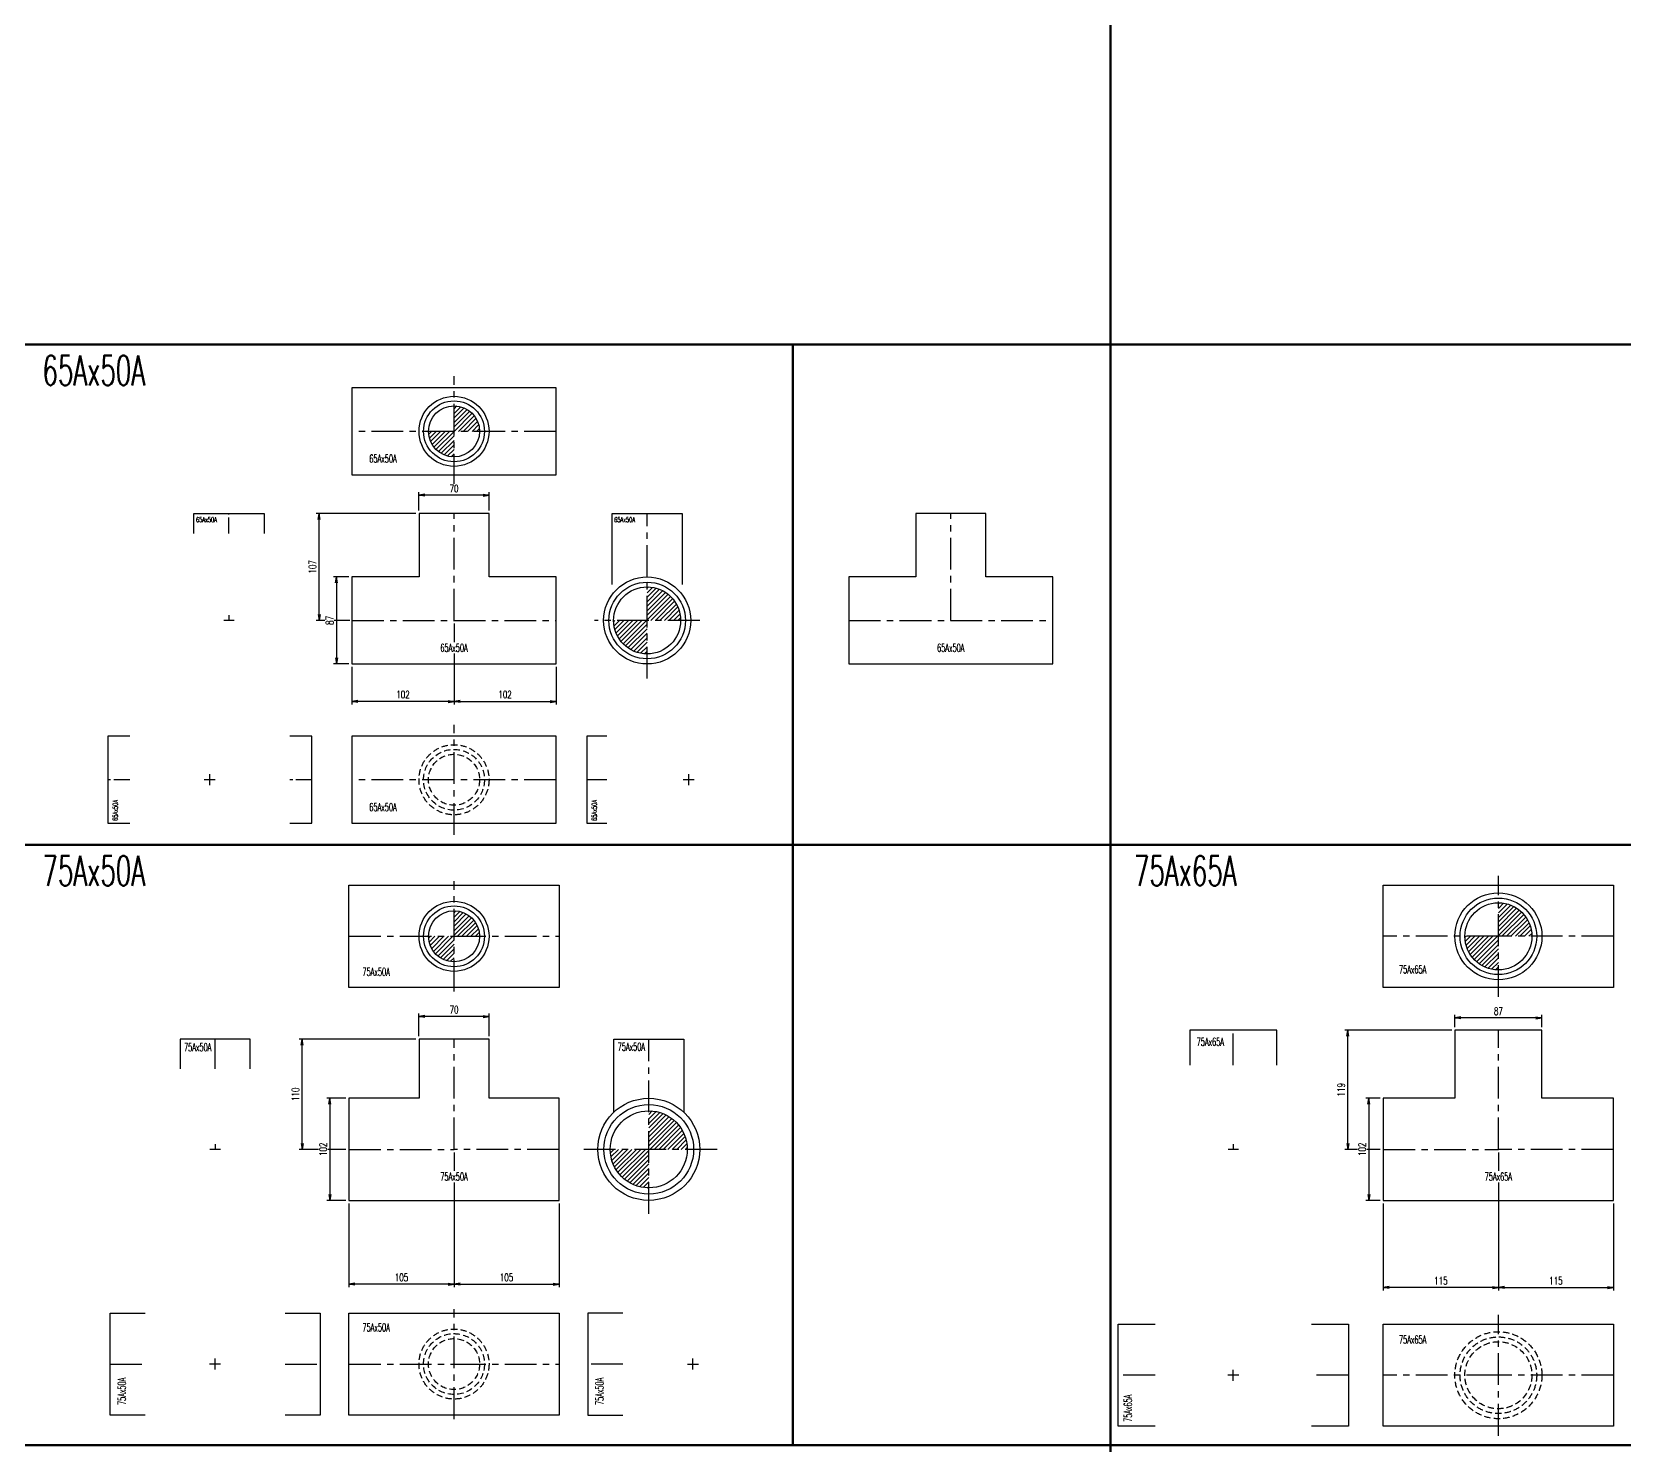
# Model space of a CAD drawing. Header units: millimetres. Extents: x 1711 to 90196, y -23291 to 8516.
# Drawn here: x 29102 to 30693, y -2052 to -640 of the extents above; entities that cross this region are included whole.
import ezdxf

# ---------------------------------------------------------------- set-up
doc = ezdxf.new("R2010")
doc.units = ezdxf.units.MM
doc.header["$PDMODE"] = 35
doc.linetypes.add('CENTER', pattern=[50.8, 31.75, -6.35, 6.35, -6.35])
doc.linetypes.add('HIDDEN', pattern=[9.525, 6.35, -3.175])
doc.layers.add('line', color=153, linetype='Continuous', lineweight=50)
for name, color, linetype in [('寸法', 2, 'Continuous'), ('配管-CVP', 4, 'Continuous'), ('＃配管（PVC)', 21, 'Continuous')]:
    doc.layers.add(name, color=color, linetype=linetype)
doc.styles.add('kpk', font='romans.shx', dxfattribs={"width": 0.7, "bigfont": 'extfont2.shx'})
doc.styles.get("Standard").update_dxf_attribs({"font": 'romans.shx', "bigfont": 'extfont.shx'})
doc.dimstyles.new('KPK-3', dxfattribs={"dimscale": 3, "dimtxt": 2.5, "dimasz": 2, "dimexe": 1, "dimexo": 1, "dimgap": 1, "dimtad": 3, "dimdec": 1, "dimdsep": 46, "dimtxsty": 'kpk', "dimblk": 'OPEN', "dimcen": 2.5, "dimclrd": 2, "dimclre": 2, "dimclrt": 4, "dimadec": 1, "dimazin": 2, "dimtfac": 1, "dimtdec": 1, "dimtmove": 0, "dimatfit": 2, "dimldrblk": 'OPEN', "dimfxl": 0, "dimlwd": -1, "dimlwe": -1, "dimarcsym": 0})
pattern_1 = [(45, (-29523.8064, 1543.9158), (-2.24506403, 2.24506403), [])]
pattern_2 = [(45, (-29718.4666, 1756.7962), (-2.24506403, 2.24506403), [])]

# ---------------------------------------------------------------- blocks, each defined once
blk = doc.blocks.new('_Open')
at = {"color": 0, "linetype": 'ByBlock', "lineweight": -2}
for p, q in [((-1, 0.17), (0, 0)), ((-1, -0.17), (0, 0)), ((0, 0), (-1, 0))]:
    blk.add_line(p, q, dxfattribs=at)
blk = doc.blocks.new('*D2842')
at = {"layer": 'Defpoints', "color": 0, "transparency": 16777216}
for p in [(29523.8, -1228.2), (29421.8, -1271.7), (29421.8, -1309.1)]:
    blk.add_point(p, dxfattribs=at)
at = {"layer": '寸法', "color": 2, "transparency": 16777216}
for p, q in [((29523.8, -1231.2), (29523.8, -1312.1)), ((29421.8, -1274.7), (29421.8, -1312.1)), ((29517.8, -1309.1), (29427.8, -1309.1))]:
    blk.add_line(p, q, dxfattribs=at)
at = {"layer": '寸法', "color": 2, "transparency": 16777216, "xscale": 6, "yscale": 6, "zscale": 6, "rotation": 180}
blk.add_blockref('_Open', (29421.8, -1309.1), dxfattribs=at)
at = {"layer": '寸法', "color": 2, "transparency": 16777216, "xscale": 6, "yscale": 6, "zscale": 6}
blk.add_blockref('_Open', (29523.8, -1309.1), dxfattribs=at)
at = {"layer": '寸法', "color": 4, "transparency": 16777216, "insert": (29472.8, -1302.3), "char_height": 7.5, "attachment_point": 5, "style": 'kpk', "bg_fill": 3, "box_fill_scale": 1.1, "bg_fill_color": 256, "bg_fill_true_color": 13158600, "bg_fill_transparency": 0}
blk.add_mtext('102', dxfattribs=at)
blk = doc.blocks.new('*D2843')
at = {"layer": 'Defpoints', "color": 0, "transparency": 16777216}
for p in [(29523.8, -1228.2), (29625.8, -1271.7), (29625.8, -1309.1)]:
    blk.add_point(p, dxfattribs=at)
at = {"layer": '寸法', "color": 2, "transparency": 16777216}
for p, q in [((29523.8, -1231.2), (29523.8, -1312.1)), ((29625.8, -1274.7), (29625.8, -1312.1)), ((29529.8, -1309.1), (29619.8, -1309.1))]:
    blk.add_line(p, q, dxfattribs=at)
at = {"layer": '寸法', "color": 2, "transparency": 16777216, "xscale": 6, "yscale": 6, "zscale": 6, "rotation": 180}
blk.add_blockref('_Open', (29523.8, -1309.1), dxfattribs=at)
at = {"layer": '寸法', "color": 2, "transparency": 16777216, "xscale": 6, "yscale": 6, "zscale": 6}
blk.add_blockref('_Open', (29625.8, -1309.1), dxfattribs=at)
at = {"layer": '寸法', "color": 4, "transparency": 16777216, "insert": (29574.8, -1302.3), "char_height": 7.5, "attachment_point": 5, "style": 'kpk', "bg_fill": 3, "box_fill_scale": 1.1, "bg_fill_color": 256, "bg_fill_true_color": 13158600, "bg_fill_transparency": 0}
blk.add_mtext('102', dxfattribs=at)
blk = doc.blocks.new('*D2844')
at = {"layer": 'Defpoints', "color": 0, "transparency": 16777216}
for p in [(29389.1, -1121.2), (29488.8, -1121.2), (29422.8, -1228.2)]:
    blk.add_point(p, dxfattribs=at)
at = {"layer": '寸法', "color": 2, "transparency": 16777216}
for p, q in [((29485.8, -1121.2), (29386.1, -1121.2)), ((29389.1, -1222.2), (29389.1, -1127.2)), ((29419.8, -1228.2), (29386.1, -1228.2))]:
    blk.add_line(p, q, dxfattribs=at)
at = {"layer": '寸法', "color": 2, "transparency": 16777216, "xscale": 6, "yscale": 6, "zscale": 6}
for p, rotation in [((29389.1, -1121.2), 90), ((29389.1, -1228.2), 270)]:
    blk.add_blockref('_Open', p, dxfattribs=dict(at, rotation=rotation))
at = {"layer": '寸法', "color": 4, "transparency": 16777216, "insert": (29382.4, -1174.7), "char_height": 7.5, "attachment_point": 5, "rotation": 90, "style": 'kpk', "bg_fill": 3, "box_fill_scale": 1.1, "bg_fill_color": 256, "bg_fill_true_color": 13158600, "bg_fill_transparency": 0}
blk.add_mtext('107', dxfattribs=at)
blk = doc.blocks.new('*D2845')
at = {"layer": 'Defpoints', "color": 0, "transparency": 16777216}
for p in [(29523.8, -1756.8), (29418.8, -1807.8), (29418.8, -1891.5)]:
    blk.add_point(p, dxfattribs=at)
at = {"layer": '寸法', "color": 2, "transparency": 16777216}
for p, q in [((29523.8, -1759.8), (29523.8, -1894.5)), ((29418.8, -1810.8), (29418.8, -1894.5)), ((29517.8, -1891.5), (29424.8, -1891.5))]:
    blk.add_line(p, q, dxfattribs=at)
at = {"layer": '寸法', "color": 2, "transparency": 16777216, "xscale": 6, "yscale": 6, "zscale": 6, "rotation": 180}
blk.add_blockref('_Open', (29418.8, -1891.5), dxfattribs=at)
at = {"layer": '寸法', "color": 2, "transparency": 16777216, "xscale": 6, "yscale": 6, "zscale": 6}
blk.add_blockref('_Open', (29523.8, -1891.5), dxfattribs=at)
at = {"layer": '寸法', "color": 4, "transparency": 16777216, "insert": (29471.3, -1884.8), "char_height": 7.5, "attachment_point": 5, "style": 'kpk', "bg_fill": 3, "box_fill_scale": 1.1, "bg_fill_color": 256, "bg_fill_true_color": 13158600, "bg_fill_transparency": 0}
blk.add_mtext('105', dxfattribs=at)
blk = doc.blocks.new('*D2846')
at = {"layer": 'Defpoints', "color": 0, "transparency": 16777216}
for p in [(29523.8, -1756.8), (29628.8, -1807.8), (29628.8, -1891.5)]:
    blk.add_point(p, dxfattribs=at)
at = {"layer": '寸法', "color": 2, "transparency": 16777216}
for p, q in [((29523.8, -1759.8), (29523.8, -1894.5)), ((29628.8, -1810.8), (29628.8, -1894.5)), ((29529.8, -1891.5), (29622.8, -1891.5))]:
    blk.add_line(p, q, dxfattribs=at)
at = {"layer": '寸法', "color": 2, "transparency": 16777216, "xscale": 6, "yscale": 6, "zscale": 6, "rotation": 180}
blk.add_blockref('_Open', (29523.8, -1891.5), dxfattribs=at)
at = {"layer": '寸法', "color": 2, "transparency": 16777216, "xscale": 6, "yscale": 6, "zscale": 6}
blk.add_blockref('_Open', (29628.8, -1891.5), dxfattribs=at)
at = {"layer": '寸法', "color": 4, "transparency": 16777216, "insert": (29576.3, -1884.8), "char_height": 7.5, "attachment_point": 5, "style": 'kpk', "bg_fill": 3, "box_fill_scale": 1.1, "bg_fill_color": 256, "bg_fill_true_color": 13158600, "bg_fill_transparency": 0}
blk.add_mtext('105', dxfattribs=at)
blk = doc.blocks.new('*D2847')
at = {"layer": 'Defpoints', "color": 0, "transparency": 16777216}
for p in [(29372.1, -1646.8), (29488.8, -1646.8), (29418.8, -1756.8)]:
    blk.add_point(p, dxfattribs=at)
at = {"layer": '寸法', "color": 2, "transparency": 16777216}
for p, q in [((29485.8, -1646.8), (29369.1, -1646.8)), ((29372.1, -1750.8), (29372.1, -1652.8)), ((29415.8, -1756.8), (29369.1, -1756.8))]:
    blk.add_line(p, q, dxfattribs=at)
at = {"layer": '寸法', "color": 2, "transparency": 16777216, "xscale": 6, "yscale": 6, "zscale": 6}
for p, rotation in [((29372.1, -1646.8), 90), ((29372.1, -1756.8), 270)]:
    blk.add_blockref('_Open', p, dxfattribs=dict(at, rotation=rotation))
at = {"layer": '寸法', "color": 4, "transparency": 16777216, "insert": (29365.3, -1701.8), "char_height": 7.5, "attachment_point": 5, "rotation": 90, "style": 'kpk', "bg_fill": 3, "box_fill_scale": 1.1, "bg_fill_color": 256, "bg_fill_true_color": 13158600, "bg_fill_transparency": 0}
blk.add_mtext('110', dxfattribs=at)
blk = doc.blocks.new('*D2851')
at = {"layer": 'Defpoints', "color": 0, "transparency": 16777216}
for p in [(30567.7, -1756.8), (30452.7, -1807.8), (30452.7, -1894.8)]:
    blk.add_point(p, dxfattribs=at)
at = {"layer": '寸法', "color": 2, "transparency": 16777216}
for p, q in [((30567.7, -1759.8), (30567.7, -1897.8)), ((30452.7, -1810.8), (30452.7, -1897.8)), ((30561.7, -1894.8), (30458.7, -1894.8))]:
    blk.add_line(p, q, dxfattribs=at)
at = {"layer": '寸法', "color": 2, "transparency": 16777216, "xscale": 6, "yscale": 6, "zscale": 6, "rotation": 180}
blk.add_blockref('_Open', (30452.7, -1894.8), dxfattribs=at)
at = {"layer": '寸法', "color": 2, "transparency": 16777216, "xscale": 6, "yscale": 6, "zscale": 6}
blk.add_blockref('_Open', (30567.7, -1894.8), dxfattribs=at)
at = {"layer": '寸法', "color": 4, "transparency": 16777216, "insert": (30510.2, -1888.1), "char_height": 7.5, "attachment_point": 5, "style": 'kpk', "bg_fill": 3, "box_fill_scale": 1.1, "bg_fill_color": 256, "bg_fill_true_color": 13158600, "bg_fill_transparency": 0}
blk.add_mtext('115', dxfattribs=at)
blk = doc.blocks.new('*D2852')
at = {"layer": 'Defpoints', "color": 0, "transparency": 16777216}
for p in [(30567.7, -1756.8), (30682.7, -1807.8), (30682.7, -1894.8)]:
    blk.add_point(p, dxfattribs=at)
at = {"layer": '寸法', "color": 2, "transparency": 16777216}
for p, q in [((30567.7, -1759.8), (30567.7, -1897.8)), ((30682.7, -1810.8), (30682.7, -1897.8)), ((30573.7, -1894.8), (30676.7, -1894.8))]:
    blk.add_line(p, q, dxfattribs=at)
at = {"layer": '寸法', "color": 2, "transparency": 16777216, "xscale": 6, "yscale": 6, "zscale": 6, "rotation": 180}
blk.add_blockref('_Open', (30567.7, -1894.8), dxfattribs=at)
at = {"layer": '寸法', "color": 2, "transparency": 16777216, "xscale": 6, "yscale": 6, "zscale": 6}
blk.add_blockref('_Open', (30682.7, -1894.8), dxfattribs=at)
at = {"layer": '寸法', "color": 4, "transparency": 16777216, "insert": (30625.2, -1888.1), "char_height": 7.5, "attachment_point": 5, "style": 'kpk', "bg_fill": 3, "box_fill_scale": 1.1, "bg_fill_color": 256, "bg_fill_true_color": 13158600, "bg_fill_transparency": 0}
blk.add_mtext('115', dxfattribs=at)
blk = doc.blocks.new('*D2853')
at = {"layer": 'Defpoints', "color": 0, "transparency": 16777216}
for p in [(30417.2, -1637.8), (30524.2, -1637.8), (30452.7, -1756.8)]:
    blk.add_point(p, dxfattribs=at)
at = {"layer": '寸法', "color": 2, "transparency": 16777216}
for p, q in [((30521.2, -1637.8), (30414.2, -1637.8)), ((30417.2, -1750.8), (30417.2, -1643.8)), ((30449.7, -1756.8), (30414.2, -1756.8))]:
    blk.add_line(p, q, dxfattribs=at)
at = {"layer": '寸法', "color": 2, "transparency": 16777216, "xscale": 6, "yscale": 6, "zscale": 6}
for p, rotation in [((30417.2, -1637.8), 90), ((30417.2, -1756.8), 270)]:
    blk.add_blockref('_Open', p, dxfattribs=dict(at, rotation=rotation))
at = {"layer": '寸法', "color": 4, "transparency": 16777216, "insert": (30410.5, -1697.3), "char_height": 7.5, "attachment_point": 5, "rotation": 90, "style": 'kpk', "bg_fill": 3, "box_fill_scale": 1.1, "bg_fill_color": 256, "bg_fill_true_color": 13158600, "bg_fill_transparency": 0}
blk.add_mtext('119', dxfattribs=at)
blk = doc.blocks.new('65Ax50A-RT-正面')
at = {"layer": '＃配管（PVC)', "color": 2, "linetype": 'CENTER'}
for p, q in [((0, 0), (0, 107)), ((-102, 0), (102, 0))]:
    blk.add_line(p, q, dxfattribs=at)
at = {"layer": '＃配管（PVC)', "color": 0, "linetype": 'ByBlock'}
blk.add_lwpolyline([(102, -43.5), (102, 43.5), (35, 43.5), (35, 107), (-35, 107), (-35, 43.5), (-102, 43.5), (-102, -43.5)], close=True, dxfattribs=at)
at = {"layer": 'Defpoints', "color": 6, "linetype": 'ByBlock', "insert": (0, -27.3), "char_height": 8, "attachment_point": 5, "style": 'kpk', "bg_fill": 3, "box_fill_scale": 1.2, "bg_fill_color": 256, "bg_fill_transparency": 0}
blk.add_mtext('{\\W0.6;65Ax50A}', dxfattribs=at)
blk = doc.blocks.new('65Ax50A-RT-上面')
at = {"layer": '＃配管（PVC)'}
h = blk.add_hatch(dxfattribs=at)
h.set_pattern_fill('ANSI31', color=252)
h.set_pattern_definition([(45, (-28776.4428, 1039.2357), (-2.24506403, 2.24506403), [])])
h.paths.add_polyline_path([(0, 25.5), (0, 0), (25.5, 0, 0.414214)])
h.paths.add_polyline_path([(0, 0), (-25.5, 0, 0.414214), (0, -25.5)])
at = {"layer": '＃配管（PVC)', "color": 2, "linetype": 'CENTER'}
blk.add_line((0, -55), (0, 55), dxfattribs=at)
at = {"layer": '＃配管（PVC)', "color": 0, "linetype": 'ByBlock'}
blk.add_lwpolyline([(102, 43.5), (-102, 43.5), (-102, -43.5), (102, -43.5)], close=True, dxfattribs=at)
at = {"layer": '＃配管（PVC)', "color": 2, "linetype": 'CENTER'}
blk.add_lwpolyline([(102, 0), (0, 0), (-102, 0)], dxfattribs=at)
at = {"layer": '＃配管（PVC)', "color": 0, "linetype": 'ByBlock'}
for radius in [35, 30.4, 25.5]:
    blk.add_circle((0, 0), radius, dxfattribs=at)
at = {"layer": 'Defpoints', "color": 6, "linetype": 'ByBlock', "insert": (-71, -27.3), "char_height": 8, "attachment_point": 5, "style": 'kpk', "bg_fill": 3, "box_fill_scale": 1.2, "bg_fill_color": 256, "bg_fill_transparency": 0}
blk.add_mtext('{\\W0.6;65Ax50A}', dxfattribs=at)
blk = doc.blocks.new('65Ax50A-RT-下面')
at = {"layer": '＃配管（PVC)', "color": 2, "linetype": 'CENTER'}
blk.add_line((0, -55), (0, 55), dxfattribs=at)
at = {"layer": '＃配管（PVC)', "color": 0, "linetype": 'ByBlock'}
blk.add_lwpolyline([(102, 43.5), (-102, 43.5), (-102, -43.5), (102, -43.5)], close=True, dxfattribs=at)
at = {"layer": '＃配管（PVC)', "color": 2, "linetype": 'CENTER'}
blk.add_lwpolyline([(102, 0), (0, 0), (-102, 0)], dxfattribs=at)
at = {"layer": '＃配管（PVC)', "color": 252, "linetype": 'HIDDEN'}
for radius in [35, 30.4, 25.5]:
    blk.add_circle((0, 0), radius, dxfattribs=at)
at = {"layer": 'Defpoints', "color": 6, "linetype": 'ByBlock', "insert": (-71, -27.3), "char_height": 8, "attachment_point": 5, "style": 'kpk', "bg_fill": 3, "box_fill_scale": 1.2, "bg_fill_color": 256, "bg_fill_transparency": 0}
blk.add_mtext('{\\W0.6;65Ax50A}', dxfattribs=at)
blk = doc.blocks.new('65Ax50A-RT-側面')
at = {"layer": '＃配管（PVC)'}
h = blk.add_hatch(dxfattribs=at)
h.set_pattern_fill('ANSI31', color=252)
h.set_pattern_definition([(45, (-28969.4863, 1228.2357), (-2.24506403, 2.24506403), [])])
h.paths.add_polyline_path([(33.5, 0, 0.414214), (0, 33.5), (0, 0)])
h.paths.add_polyline_path([(0, 0), (-33.5, 0, 0.414214), (0, -33.5)])
at = {"layer": '＃配管（PVC)', "color": 2, "linetype": 'CENTER'}
for p, q in [((0, -58), (0, 107)), ((52.5, 0), (-52.5, 0))]:
    blk.add_line(p, q, dxfattribs=at)
at = {"layer": '＃配管（PVC)', "color": 0, "linetype": 'ByBlock'}
blk.add_lwpolyline([(-35, 35.8), (-35, 107), (35, 107), (35, 35.8)], dxfattribs=at)
for radius in [43.5, 38.3, 33.5]:
    blk.add_circle((0, 0), radius, dxfattribs=at)
at = {"layer": 'Defpoints', "color": 6, "linetype": 'ByBlock', "insert": (-22.5, 100.8), "char_height": 5, "attachment_point": 5, "style": 'kpk', "bg_fill": 3, "box_fill_scale": 1.2, "bg_fill_color": 256, "bg_fill_transparency": 0}
blk.add_mtext('{\\W0.6;65Ax50A}', dxfattribs=at)
blk = doc.blocks.new('*U1321')
at = {"color": 2, "linetype": 'CENTER', "ltscale": 0.5}
for p, q in [((5.5, 0), (-5.5, 0)), ((0, -5.5), (0, 5.5))]:
    blk.add_line(p, q, dxfattribs=at)
at = {"color": 0, "linetype": 'ByBlock'}
for points in [[(-80, 43.5), (-102, 43.5), (-102, -43.5), (-80, -43.5)], [(80, -43.5), (102, -43.5), (102, 43.5), (80, 43.5)]]:
    blk.add_lwpolyline(points, dxfattribs=at)
at = {"color": 2, "linetype": 'CENTER', "ltscale": 0.5}
for points in [[(-80, 0), (-102, 0)], [(102, 0), (80, 0)]]:
    blk.add_lwpolyline(points, dxfattribs=at)
at = {"layer": 'Defpoints', "color": 6, "linetype": 'ByBlock', "insert": (-94.5, -30.6), "char_height": 5, "attachment_point": 5, "rotation": 90, "style": 'kpk', "bg_fill": 3, "box_fill_scale": 1.2, "bg_fill_color": 256, "bg_fill_transparency": 0}
blk.add_mtext('{\\W0.6;65Ax50A}', dxfattribs=at)
blk = doc.blocks.new('*U1320')
at = {"color": 2, "linetype": 'CENTER', "ltscale": 0.5}
for p, q in [((0, 87), (0, 107)), ((5.3, 0), (-5.2, 0)), ((0, 5.3), (0, 0))]:
    blk.add_line(p, q, dxfattribs=at)
at = {"color": 0, "linetype": 'ByBlock'}
blk.add_lwpolyline([(-35, 87), (-35, 107), (35, 107), (35, 87)], dxfattribs=at)
at = {"layer": 'Defpoints', "color": 6, "linetype": 'ByBlock', "insert": (-22.5, 100.8), "char_height": 5, "attachment_point": 5, "style": 'kpk', "bg_fill": 3, "box_fill_scale": 1.2, "bg_fill_color": 256, "bg_fill_transparency": 0}
blk.add_mtext('{\\W0.6;65Ax50A}', dxfattribs=at)
blk = doc.blocks.new('*U1319')
at = {"color": 2, "linetype": 'CENTER', "ltscale": 0.5}
blk.add_line((5.5, 0), (-5.5, 0), dxfattribs=at)
at = {"layer": '＃配管（PVC)', "color": 2, "linetype": 'CENTER'}
blk.add_line((0, -5.5), (0, 5.5), dxfattribs=at)
at = {"layer": '＃配管（PVC)', "color": 0, "linetype": 'ByBlock'}
blk.add_lwpolyline([(-82, 43.5), (-102, 43.5), (-102, -43.5), (-82, -43.5)], dxfattribs=at)
at = {"layer": '＃配管（PVC)', "color": 2, "linetype": 'CENTER'}
blk.add_lwpolyline([(-82, 0), (-102, 0)], dxfattribs=at)
at = {"layer": 'Defpoints', "color": 6, "linetype": 'ByBlock', "insert": (-94.5, -30.6), "char_height": 5, "attachment_point": 5, "rotation": 90, "style": 'kpk', "bg_fill": 3, "box_fill_scale": 1.2, "bg_fill_color": 256, "bg_fill_transparency": 0}
blk.add_mtext('{\\W0.6;65Ax50A}', dxfattribs=at)
blk = doc.blocks.new('65Ax50A-RT')
at = {"color": 0}
blk.add_blockref('65Ax50A-RT-正面', (0, 0), dxfattribs=at)
blk = doc.blocks.new('75A×50A-RT-上面')
at = {"layer": '＃配管（PVC)'}
h = blk.add_hatch(dxfattribs=at)
h.set_pattern_fill('ANSI31', color=252)
h.set_pattern_definition(pattern_1)
h.paths.add_polyline_path([(0, 25.5), (0, 0), (25.5, 0, 0.414214)])
h = blk.add_hatch(dxfattribs=at)
h.set_pattern_fill('ANSI31', color=252)
h.set_pattern_definition(pattern_1)
h.paths.add_polyline_path([(0, 0), (-25.5, 0, 0.414214), (0, -25.5)])
at = {"layer": '＃配管（PVC)', "color": 2, "linetype": 'CENTER'}
blk.add_line((0, -55), (0, 55), dxfattribs=at)
at = {"layer": '＃配管（PVC)', "color": 0, "linetype": 'ByBlock'}
blk.add_lwpolyline([(-105, -51), (-105, 51), (105, 51), (105, -51)], close=True, dxfattribs=at)
at = {"layer": '＃配管（PVC)', "color": 2, "linetype": 'CENTER'}
blk.add_lwpolyline([(-105, 0), (0, 0), (105, 0)], dxfattribs=at)
at = {"layer": '＃配管（PVC)', "color": 0, "linetype": 'ByBlock'}
for radius in [35, 30.4, 25.5]:
    blk.add_circle((0, 0), radius, dxfattribs=at)
at = {"layer": 'Defpoints', "color": 6, "linetype": 'ByBlock', "insert": (-77.8, -35.5), "char_height": 8, "attachment_point": 5, "style": 'kpk', "bg_fill": 3, "box_fill_scale": 1.2, "bg_fill_color": 256, "bg_fill_transparency": 0}
blk.add_mtext('{\\W0.6;75Ax50A}', dxfattribs=at)
blk = doc.blocks.new('75A×50A-RT-半(50A）')
at = {"layer": '＃配管（PVC)', "color": 2, "linetype": 'CENTER'}
for p, q in [((5.3, 0), (-5.2, 0)), ((0, 5.3), (0, 0))]:
    blk.add_line(p, q, dxfattribs=at)
at = {"layer": '＃配管（PVC)', "color": 0, "linetype": 'ByBlock'}
blk.add_lwpolyline([(35, 80.5), (35, 110), (-35, 110), (-35, 80.5)], dxfattribs=at)
at = {"layer": 'Defpoints', "color": 6, "linetype": 'ByBlock', "insert": (-17.4, 102), "char_height": 8, "attachment_point": 5, "style": 'kpk', "bg_fill": 3, "box_fill_scale": 1.2, "bg_fill_color": 256, "bg_fill_transparency": 0}
blk.add_mtext('{\\W0.6;75Ax50A}', dxfattribs=at)
at = {"layer": '＃配管（PVC)', "color": 2, "linetype": 'CENTER'}
blk.add_lwpolyline([(0, 80.5), (0, 110)], dxfattribs=at)
blk = doc.blocks.new('75A×50A-RT-正面')
at = {"layer": '＃配管（PVC)', "color": 2, "linetype": 'CENTER'}
blk.add_line((-105, 0), (0, 0), dxfattribs=at)
at = {"layer": '＃配管（PVC)', "color": 0, "linetype": 'ByBlock'}
blk.add_lwpolyline([(105, -51), (105, 51), (35, 51), (35, 110), (-35, 110), (-35, 51), (-105, 51), (-105, -51)], close=True, dxfattribs=at)
at = {"layer": '＃配管（PVC)', "color": 2, "linetype": 'CENTER'}
blk.add_lwpolyline([(105, 0), (0, 0), (0, 110)], dxfattribs=at)
at = {"layer": 'Defpoints', "color": 6, "linetype": 'ByBlock', "insert": (0, -27.3), "char_height": 8, "attachment_point": 5, "style": 'kpk', "bg_fill": 3, "box_fill_scale": 1.2, "bg_fill_color": 256, "bg_fill_transparency": 0}
blk.add_mtext('{\\W0.6;75Ax50A}', dxfattribs=at)
blk = doc.blocks.new('75A×50A-RT-側面')
at = {"layer": '＃配管（PVC)'}
h = blk.add_hatch(dxfattribs=at)
h.set_pattern_fill('ANSI31', color=252)
h.set_pattern_definition(pattern_2)
h.paths.add_polyline_path([(0, 38.5), (0, 0), (38.5, 0, 0.414214)])
h = blk.add_hatch(dxfattribs=at)
h.set_pattern_fill('ANSI31', color=252)
h.set_pattern_definition(pattern_2)
h.paths.add_polyline_path([(0, 0), (-38.5, 0, 0.414214), (0, -38.5)])
at = {"layer": '＃配管（PVC)', "color": 2, "linetype": 'CENTER'}
for p, q in [((0, -64.4), (0, 110)), ((68.3, 0), (-68.2, 0))]:
    blk.add_line(p, q, dxfattribs=at)
at = {"layer": '＃配管（PVC)', "color": 0, "linetype": 'ByBlock'}
blk.add_lwpolyline([(-35, 37.1), (-35, 110), (35, 110), (35, 37.1)], dxfattribs=at)
for radius in [51, 44.8, 38.5]:
    blk.add_circle((0, 0), radius, dxfattribs=at)
at = {"layer": 'Defpoints', "color": 6, "linetype": 'ByBlock', "insert": (-17.4, 102.6), "char_height": 8, "attachment_point": 5, "style": 'kpk', "bg_fill": 3, "box_fill_scale": 1.2, "bg_fill_color": 256, "bg_fill_transparency": 0}
blk.add_mtext('{\\W0.6;75Ax50A}', dxfattribs=at)
blk = doc.blocks.new('75A×50A-RT-半（正面）')
at = {"layer": '＃配管（PVC)', "color": 2, "linetype": 'CENTER'}
for p, q in [((5.5, 0), (-5.5, 0)), ((0, -5.5), (0, 5.5))]:
    blk.add_line(p, q, dxfattribs=at)
at = {"layer": '＃配管（PVC)', "color": 0, "linetype": 'ByBlock'}
for points in [[(-70, -51), (-105, -51), (-105, 51), (-70, 51)], [(70, 51), (105, 51), (105, -51), (70, -51)]]:
    blk.add_lwpolyline(points, dxfattribs=at)
at = {"layer": '＃配管（PVC)', "color": 2, "linetype": 'CENTER'}
for points in [[(-105, 0), (-70, 0)], [(70, 0), (105, 0)]]:
    blk.add_lwpolyline(points, dxfattribs=at)
at = {"layer": 'Defpoints', "color": 6, "linetype": 'ByBlock', "insert": (-93.3, -27.3), "char_height": 8, "attachment_point": 5, "rotation": 90, "style": 'kpk', "bg_fill": 3, "box_fill_scale": 1.2, "bg_fill_color": 256, "bg_fill_transparency": 0}
blk.add_mtext('{\\W0.6;75Ax50A}', dxfattribs=at)
blk = doc.blocks.new('75A×50A-RT-下面')
at = {"layer": '＃配管（PVC)', "color": 2, "linetype": 'CENTER'}
blk.add_line((0, -55), (0, 55), dxfattribs=at)
at = {"layer": '＃配管（PVC)', "color": 0, "linetype": 'ByBlock'}
blk.add_lwpolyline([(-105, -51), (-105, 51), (105, 51), (105, -51)], close=True, dxfattribs=at)
at = {"layer": '＃配管（PVC)', "color": 2, "linetype": 'CENTER'}
blk.add_lwpolyline([(-105, 0), (0, 0), (105, 0)], dxfattribs=at)
at = {"layer": '＃配管（PVC)', "color": 252, "linetype": 'HIDDEN'}
for radius in [35, 30.4, 25.5]:
    blk.add_circle((0, 0), radius, dxfattribs=at)
at = {"layer": 'Defpoints', "color": 6, "linetype": 'ByBlock', "insert": (-77.8, 36.7), "char_height": 8, "attachment_point": 5, "style": 'kpk', "bg_fill": 3, "box_fill_scale": 1.2, "bg_fill_color": 256, "bg_fill_transparency": 0}
blk.add_mtext('{\\W0.6;75Ax50A}', dxfattribs=at)
blk = doc.blocks.new('75A×50A-RT-半(75A)')
at = {"layer": '＃配管（PVC)', "color": 2, "linetype": 'CENTER'}
for p, q in [((-5.5, 0), (5.5, 0)), ((0, -5.5), (0, 5.5))]:
    blk.add_line(p, q, dxfattribs=at)
at = {"layer": '＃配管（PVC)', "color": 0, "linetype": 'ByBlock'}
blk.add_lwpolyline([(-70, 51), (-105, 51), (-105, -51), (-70, -51)], dxfattribs=at)
at = {"layer": '＃配管（PVC)', "color": 2, "linetype": 'CENTER'}
blk.add_lwpolyline([(-70, 0), (-105, 0)], dxfattribs=at)
at = {"layer": 'Defpoints', "color": 6, "linetype": 'ByBlock', "insert": (-93.3, -27.3), "char_height": 8, "attachment_point": 5, "rotation": 90, "style": 'kpk', "bg_fill": 3, "box_fill_scale": 1.2, "bg_fill_color": 256, "bg_fill_transparency": 0}
blk.add_mtext('{\\W0.6;75Ax50A}', dxfattribs=at)
blk = doc.blocks.new('75A×65A-RT-上面')
at = {"layer": '＃配管（PVC)'}
h = blk.add_hatch(dxfattribs=at)
h.set_pattern_fill('ANSI31', color=252)
h.set_pattern_definition([(45, (-30567.6925, 1543.9158), (-2.24506403, 2.24506403), [])])
h.paths.add_polyline_path([(0, 0), (-33.5, 0, 0.414214), (0, -33.5)])
h.paths.add_polyline_path([(0, 33.5), (0, 0), (33.5, 0, 0.414214)])
at = {"layer": '＃配管（PVC)', "color": 2, "linetype": 'CENTER'}
blk.add_line((0, -60.5), (0, 60.5), dxfattribs=at)
at = {"layer": '＃配管（PVC)', "color": 0, "linetype": 'ByBlock'}
blk.add_lwpolyline([(-115, -51), (-115, 51), (115, 51), (115, -51)], close=True, dxfattribs=at)
at = {"layer": '＃配管（PVC)', "color": 2, "linetype": 'CENTER'}
blk.add_lwpolyline([(115, 0), (0, 0), (-115, 0)], dxfattribs=at)
at = {"layer": '＃配管（PVC)', "color": 0, "linetype": 'ByBlock'}
for radius in [43.5, 38.3, 33.5]:
    blk.add_circle((0, 0), radius, dxfattribs=at)
at = {"layer": 'Defpoints', "color": 6, "linetype": 'ByBlock', "insert": (-85.7, -33), "char_height": 8, "attachment_point": 5, "style": 'kpk', "bg_fill": 3, "box_fill_scale": 1.2, "bg_fill_color": 256, "bg_fill_transparency": 0}
blk.add_mtext('{\\W0.6;75Ax65A}', dxfattribs=at)
blk = doc.blocks.new('75A×65A-RT-正面')
at = {"layer": '＃配管（PVC)', "color": 2, "linetype": 'CENTER'}
blk.add_line((-115, 0), (0, 0), dxfattribs=at)
at = {"layer": '＃配管（PVC)', "color": 0, "linetype": 'ByBlock'}
blk.add_lwpolyline([(115, -51), (115, 51), (43.5, 51), (43.5, 119), (-43.5, 119), (-43.5, 51), (-115, 51), (-115, -51)], close=True, dxfattribs=at)
at = {"layer": '＃配管（PVC)', "color": 2, "linetype": 'CENTER'}
blk.add_lwpolyline([(115, 0), (0, 0), (0, 119)], dxfattribs=at)
at = {"layer": 'Defpoints', "color": 6, "linetype": 'ByBlock', "insert": (0, -27.3), "char_height": 8, "attachment_point": 5, "style": 'kpk', "bg_fill": 3, "box_fill_scale": 1.2, "bg_fill_color": 256, "bg_fill_transparency": 0}
blk.add_mtext('{\\W0.6;75Ax65A}', dxfattribs=at)
blk = doc.blocks.new('75A×65A-RT-下面')
at = {"layer": '＃配管（PVC)', "color": 2, "linetype": 'CENTER'}
blk.add_line((0, -60.5), (0, 60.5), dxfattribs=at)
at = {"layer": '＃配管（PVC)', "color": 0, "linetype": 'ByBlock'}
blk.add_lwpolyline([(-115, -51), (-115, 51), (115, 51), (115, -51)], close=True, dxfattribs=at)
at = {"layer": '＃配管（PVC)', "color": 2, "linetype": 'CENTER'}
blk.add_lwpolyline([(115, 0), (0, 0), (-115, 0)], dxfattribs=at)
at = {"layer": '＃配管（PVC)', "color": 252, "linetype": 'HIDDEN'}
for radius in [43.5, 38.3, 33.5]:
    blk.add_circle((0, 0), radius, dxfattribs=at)
at = {"layer": 'Defpoints', "color": 6, "linetype": 'ByBlock', "insert": (-85.7, 35.6), "char_height": 8, "attachment_point": 5, "style": 'kpk', "bg_fill": 3, "box_fill_scale": 1.2, "bg_fill_color": 256, "bg_fill_transparency": 0}
blk.add_mtext('{\\W0.6;75Ax65A}', dxfattribs=at)
blk = doc.blocks.new('75A×65A-RT-半（65A)')
at = {"color": 2, "linetype": 'CENTER', "ltscale": 0.5}
for p, q in [((5.3, 0), (-5.2, 0)), ((0, 5.3), (0, 0))]:
    blk.add_line(p, q, dxfattribs=at)
at = {"layer": '＃配管（PVC)', "color": 0, "linetype": 'ByBlock'}
blk.add_lwpolyline([(43.5, 84), (43.5, 119), (-43.5, 119), (-43.5, 84)], dxfattribs=at)
at = {"layer": 'Defpoints', "color": 6, "linetype": 'ByBlock', "insert": (-23, 107.5), "char_height": 8, "attachment_point": 5, "style": 'kpk', "bg_fill": 3, "box_fill_scale": 1.2, "bg_fill_color": 256, "bg_fill_transparency": 0}
blk.add_mtext('{\\W0.6;75Ax65A}', dxfattribs=at)
at = {"layer": '＃配管（PVC)', "color": 2, "linetype": 'CENTER'}
blk.add_lwpolyline([(0, 84), (0, 119)], dxfattribs=at)
blk = doc.blocks.new('75A×65A-RT-半（正面)')
at = {"layer": '＃配管（PVC)', "color": 2, "linetype": 'CENTER'}
for p, q in [((5.5, 0), (-5.5, 0)), ((0, -5.5), (0, 5.5))]:
    blk.add_line(p, q, dxfattribs=at)
at = {"layer": '＃配管（PVC)', "color": 0, "linetype": 'ByBlock'}
for points in [[(-78.2, -51), (-115, -51), (-115, 51), (-78.2, 51)], [(78.3, 51), (115, 51), (115, -51), (78.3, -51)]]:
    blk.add_lwpolyline(points, dxfattribs=at)
at = {"layer": '＃配管（PVC)', "color": 2, "linetype": 'CENTER'}
for points in [[(-78.2, 0), (-115, 0)], [(115, 0), (78.3, 0)]]:
    blk.add_lwpolyline(points, dxfattribs=at)
at = {"layer": 'Defpoints', "color": 6, "linetype": 'ByBlock', "insert": (-105.3, -33), "char_height": 8, "attachment_point": 5, "rotation": 90, "style": 'kpk', "bg_fill": 3, "box_fill_scale": 1.2, "bg_fill_color": 256, "bg_fill_transparency": 0}
blk.add_mtext('{\\W0.6;75Ax65A}', dxfattribs=at)
blk = doc.blocks.new('A$C6aa1e4fd')
at = {"layer": 'line'}
for p, q in [((8562.7, -100), (8562.7, -8135.9)), ((60, -2560), (17081.2, -2560)), ((60, -3060), (17081.2, -3060)), ((60, -3660), (17081.2, -3660))]:
    blk.add_line(p, q, dxfattribs=at)
for points in [[(8562.7, -2560), (8245.4, -2560), (8245.4, -3060), (8562.7, -3060)], [(8245.4, -3060), (8562.7, -3060), (8562.7, -3660), (8245.4, -3660)]]:
    blk.add_lwpolyline(points, close=True, dxfattribs=at)
at = {"layer": 'line', "char_height": 30, "attachment_point": 4}
for s, insert in [('{\\W0.6;65Ax50A}', (7495.3, -2585.9)), ('{\\W0.6;75Ax50A}', (7495.3, -3085.9)), ('{\\W0.6;75Ax65A}', (8586.3, -3085.9))]:
    blk.add_mtext(s, dxfattribs=dict(at, insert=insert))
blk = doc.blocks.new('*D3253')
at = {"layer": 'Defpoints', "color": 0, "linetype": 'ByBlock', "transparency": 16777216}
for p in [(29421.8, -1184.7), (29406.2, -1271.7), (29421.8, -1271.7)]:
    blk.add_point(p, dxfattribs=at)
at = {"layer": '寸法', "color": 2, "transparency": 16777216}
for p, q in [((29418.8, -1184.7), (29403.2, -1184.7)), ((29406.2, -1190.7), (29406.2, -1265.7)), ((29418.8, -1271.7), (29403.2, -1271.7))]:
    blk.add_line(p, q, dxfattribs=at)
at = {"layer": '寸法', "color": 2, "linetype": 'ByBlock', "transparency": 16777216, "xscale": 6, "yscale": 6, "zscale": 6}
for p, rotation in [((29406.2, -1184.7), 90), ((29406.2, -1271.7), 270)]:
    blk.add_blockref('_Open', p, dxfattribs=dict(at, rotation=rotation))
at = {"layer": '寸法', "color": 4, "linetype": 'ByBlock', "transparency": 16777216, "insert": (29399.5, -1228.2), "char_height": 7.5, "attachment_point": 5, "rotation": 90, "style": 'kpk', "bg_fill": 3, "box_fill_scale": 1.1, "bg_fill_color": 256, "bg_fill_true_color": 13158600, "bg_fill_transparency": 0}
blk.add_mtext('87', dxfattribs=at)
blk = doc.blocks.new('*D3254')
at = {"layer": 'Defpoints', "color": 0, "linetype": 'ByBlock', "transparency": 16777216}
for p in [(29488.8, -1103.1), (29488.8, -1121.2), (29558.8, -1121.2)]:
    blk.add_point(p, dxfattribs=at)
at = {"layer": '寸法', "color": 2, "transparency": 16777216}
for p, q in [((29488.8, -1118.2), (29488.8, -1100.1)), ((29552.8, -1103.1), (29494.8, -1103.1)), ((29558.8, -1118.2), (29558.8, -1100.1))]:
    blk.add_line(p, q, dxfattribs=at)
at = {"layer": '寸法', "color": 2, "linetype": 'ByBlock', "transparency": 16777216, "xscale": 6, "yscale": 6, "zscale": 6, "rotation": 180}
blk.add_blockref('_Open', (29488.8, -1103.1), dxfattribs=at)
at = {"layer": '寸法', "color": 2, "linetype": 'ByBlock', "transparency": 16777216, "xscale": 6, "yscale": 6, "zscale": 6}
blk.add_blockref('_Open', (29558.8, -1103.1), dxfattribs=at)
at = {"layer": '寸法', "color": 4, "linetype": 'ByBlock', "transparency": 16777216, "insert": (29523.8, -1096.3), "char_height": 7.5, "attachment_point": 5, "style": 'kpk', "bg_fill": 3, "box_fill_scale": 1.1, "bg_fill_color": 256, "bg_fill_true_color": 13158600, "bg_fill_transparency": 0}
blk.add_mtext('70', dxfattribs=at)
blk = doc.blocks.new('*D3259')
at = {"layer": 'Defpoints', "color": 0, "linetype": 'ByBlock', "transparency": 16777216}
for p in [(29418.8, -1705.8), (29399.7, -1807.8), (29418.8, -1807.8)]:
    blk.add_point(p, dxfattribs=at)
at = {"layer": '寸法', "color": 2, "transparency": 16777216}
for p, q in [((29415.8, -1705.8), (29396.7, -1705.8)), ((29399.7, -1711.8), (29399.7, -1801.8)), ((29415.8, -1807.8), (29396.7, -1807.8))]:
    blk.add_line(p, q, dxfattribs=at)
at = {"layer": '寸法', "color": 2, "linetype": 'ByBlock', "transparency": 16777216, "xscale": 6, "yscale": 6, "zscale": 6}
for p, rotation in [((29399.7, -1705.8), 90), ((29399.7, -1807.8), 270)]:
    blk.add_blockref('_Open', p, dxfattribs=dict(at, rotation=rotation))
at = {"layer": '寸法', "color": 4, "linetype": 'ByBlock', "transparency": 16777216, "insert": (29393, -1756.8), "char_height": 7.5, "attachment_point": 5, "rotation": 90, "style": 'kpk', "bg_fill": 3, "box_fill_scale": 1.1, "bg_fill_color": 256, "bg_fill_true_color": 13158600, "bg_fill_transparency": 0}
blk.add_mtext('102', dxfattribs=at)
blk = doc.blocks.new('*D3260')
at = {"layer": 'Defpoints', "color": 0, "linetype": 'ByBlock', "transparency": 16777216}
for p in [(29488.8, -1623.9), (29488.8, -1646.8), (29558.8, -1646.8)]:
    blk.add_point(p, dxfattribs=at)
at = {"layer": '寸法', "color": 2, "transparency": 16777216}
for p, q in [((29488.8, -1643.8), (29488.8, -1620.9)), ((29558.8, -1643.8), (29558.8, -1620.9)), ((29552.8, -1623.9), (29494.8, -1623.9))]:
    blk.add_line(p, q, dxfattribs=at)
at = {"layer": '寸法', "color": 2, "linetype": 'ByBlock', "transparency": 16777216, "xscale": 6, "yscale": 6, "zscale": 6, "rotation": 180}
blk.add_blockref('_Open', (29488.8, -1623.9), dxfattribs=at)
at = {"layer": '寸法', "color": 2, "linetype": 'ByBlock', "transparency": 16777216, "xscale": 6, "yscale": 6, "zscale": 6}
blk.add_blockref('_Open', (29558.8, -1623.9), dxfattribs=at)
at = {"layer": '寸法', "color": 4, "linetype": 'ByBlock', "transparency": 16777216, "insert": (29523.8, -1617.2), "char_height": 7.5, "attachment_point": 5, "style": 'kpk', "bg_fill": 3, "box_fill_scale": 1.1, "bg_fill_color": 256, "bg_fill_true_color": 13158600, "bg_fill_transparency": 0}
blk.add_mtext('70', dxfattribs=at)
blk = doc.blocks.new('*D3261')
at = {"layer": 'Defpoints', "color": 0, "linetype": 'ByBlock', "transparency": 16777216}
for p in [(30452.7, -1705.8), (30438.2, -1807.8), (30452.7, -1807.8)]:
    blk.add_point(p, dxfattribs=at)
at = {"layer": '寸法', "color": 2, "transparency": 16777216}
for p, q in [((30449.7, -1705.8), (30435.2, -1705.8)), ((30438.2, -1711.8), (30438.2, -1801.8)), ((30449.7, -1807.8), (30435.2, -1807.8))]:
    blk.add_line(p, q, dxfattribs=at)
at = {"layer": '寸法', "color": 2, "linetype": 'ByBlock', "transparency": 16777216, "xscale": 6, "yscale": 6, "zscale": 6}
for p, rotation in [((30438.2, -1705.8), 90), ((30438.2, -1807.8), 270)]:
    blk.add_blockref('_Open', p, dxfattribs=dict(at, rotation=rotation))
at = {"layer": '寸法', "color": 4, "linetype": 'ByBlock', "transparency": 16777216, "insert": (30431.5, -1756.8), "char_height": 7.5, "attachment_point": 5, "rotation": 90, "style": 'kpk', "bg_fill": 3, "box_fill_scale": 1.1, "bg_fill_color": 256, "bg_fill_true_color": 13158600, "bg_fill_transparency": 0}
blk.add_mtext('102', dxfattribs=at)
blk = doc.blocks.new('*D3262')
at = {"layer": 'Defpoints', "color": 0, "linetype": 'ByBlock', "transparency": 16777216}
for p in [(30524.2, -1625.5), (30524.2, -1637.8), (30611.2, -1637.8)]:
    blk.add_point(p, dxfattribs=at)
at = {"layer": '寸法', "color": 2, "transparency": 16777216}
for p, q in [((30524.2, -1634.8), (30524.2, -1622.5)), ((30611.2, -1634.8), (30611.2, -1622.5)), ((30605.2, -1625.5), (30530.2, -1625.5))]:
    blk.add_line(p, q, dxfattribs=at)
at = {"layer": '寸法', "color": 2, "linetype": 'ByBlock', "transparency": 16777216, "xscale": 6, "yscale": 6, "zscale": 6, "rotation": 180}
blk.add_blockref('_Open', (30524.2, -1625.5), dxfattribs=at)
at = {"layer": '寸法', "color": 2, "linetype": 'ByBlock', "transparency": 16777216, "xscale": 6, "yscale": 6, "zscale": 6}
blk.add_blockref('_Open', (30611.2, -1625.5), dxfattribs=at)
at = {"layer": '寸法', "color": 4, "linetype": 'ByBlock', "transparency": 16777216, "insert": (30567.7, -1618.8), "char_height": 7.5, "attachment_point": 5, "style": 'kpk', "bg_fill": 3, "box_fill_scale": 1.1, "bg_fill_color": 256, "bg_fill_true_color": 13158600, "bg_fill_transparency": 0}
blk.add_mtext('87', dxfattribs=at)

msp = doc.modelspace()

# ---------------------------------------------------------------- block references
at = {"layer": '配管-CVP'}
for name, p in [('65Ax50A-RT-上面', (29523.8064, -1039.2357)), ('*U1320', (29298.8897, -1228.2357)), ('65Ax50A-RT-側面', (29716.8499, -1228.2357)), ('65Ax50A-RT', (30020.3655, -1228.2357)), ('65Ax50A-RT-下面', (29523.8064, -1387.4325)), ('*U1321', (29279.6258, -1387.4325)), ('*U1319', (29758.4551, -1387.4325)), ('75A×50A-RT-上面', (29523.8064, -1543.9158)), ('75A×65A-RT-上面', (30567.6925, -1543.9158)), ('75A×65A-RT-半（65A)', (30302.7633, -1756.7962)), ('75A×50A-RT-半(50A）', (29285.0412, -1756.7962)), ('75A×50A-RT-側面', (29718.4666, -1756.7962)), ('75A×50A-RT-半（正面）', (29285.0412, -1971.3954)), ('75A×50A-RT-下面', (29523.8064, -1971.3954)), ('75A×50A-RT-半(75A)', (29762.5715, -1971.3954)), ('75A×65A-RT-下面', (30567.6925, -1982.5511)), ('75A×65A-RT-半（正面)', (30302.7633, -1982.5511))]:
    msp.add_blockref(name, p, dxfattribs=at)

# ---------------------------------------------------------------- dimensions: what is measured, and where the dimension line sits
at = {"layer": '寸法'}
for base, p1, p2, picture, middle in [((29421.8064, -1309.0726), (29523.8064, -1228.2357), (29421.8064, -1271.7357), '*D2842', (29472.8064, -1302.3226)), ((29418.8064, -1891.5443), (29523.8064, -1756.7962), (29418.8064, -1807.7962), '*D2845', (29471.3064, -1884.7943)), ((30452.6925, -1894.8088), (30567.6925, -1756.7962), (30452.6925, -1807.7962), '*D2851', (30510.1925, -1888.0588))]:
    dim = msp.add_linear_dim(base=base, p1=p1, p2=p2, dimstyle='KPK-3', dxfattribs=at)
    dim.commit()
    dim.dimension.update_dxf_attribs({"geometry": picture, "text_midpoint": middle})

# ---------------------------------------------------------------- next in the draw order: dimensions: what is measured, and where the dimension line sits
for base, p1, p2, picture, middle in [((29389.1251, -1121.2357), (29422.8064, -1228.2357), (29488.8064, -1121.2357), '*D2844', (29382.3751, -1174.7357)), ((30417.2054, -1637.7962), (30452.6925, -1756.7962), (30524.1925, -1637.7962), '*D2853', (30410.4554, -1697.2962)), ((29372.0615, -1646.7962), (29418.8064, -1756.7962), (29488.8064, -1646.7962), '*D2847', (29365.3115, -1701.7962))]:
    dim = msp.add_linear_dim(base=base, p1=p1, p2=p2, angle=90, dimstyle='KPK-3', dxfattribs=at)
    dim.commit()
    dim.dimension.update_dxf_attribs({"geometry": picture, "text_midpoint": middle})
for base, p1, p2, picture, middle in [((29625.8064, -1309.0726), (29523.8064, -1228.2357), (29625.8064, -1271.7357), '*D2843', (29574.8064, -1302.3226)), ((29628.8064, -1891.5443), (29523.8064, -1756.7962), (29628.8064, -1807.7962), '*D2846', (29576.3064, -1884.7943)), ((30682.6925, -1894.8088), (30567.6925, -1756.7962), (30682.6925, -1807.7962), '*D2852', (30625.1925, -1888.0588))]:
    dim = msp.add_linear_dim(base=base, p1=p1, p2=p2, dimstyle='KPK-3', dxfattribs=at)
    dim.commit()
    dim.dimension.update_dxf_attribs({"geometry": picture, "text_midpoint": middle})

# ---------------------------------------------------------------- next in the draw order: block references
at = {"layer": '配管-CVP'}
for name, p in [('65Ax50A-RT-正面', (29523.8064, -1228.2357)), ('75A×65A-RT-正面', (30567.6925, -1756.7962)), ('75A×50A-RT-正面', (29523.8064, -1756.7962))]:
    msp.add_blockref(name, p, dxfattribs=at)

# ---------------------------------------------------------------- next in the draw order: block references
at = {"layer": 'line', "linetype": 'ByBlock'}
msp.add_blockref('A$C6aa1e4fd', (21617.1739, 1607.5677), dxfattribs=at)

# ---------------------------------------------------------------- next in the draw order: dimensions: what is measured, and where the dimension line sits
at = {"layer": '寸法', "linetype": 'ByBlock'}
for base, p1, p2, picture, middle in [((29488.8064, -1103.0674), (29558.8064, -1121.2357), (29488.8064, -1121.2357), '*D3254', (29523.8064, -1096.3174)), ((29488.8064, -1623.9486), (29558.8064, -1646.7962), (29488.8064, -1646.7962), '*D3260', (29523.8064, -1617.1986)), ((30524.1925, -1625.5027), (30611.1925, -1637.7962), (30524.1925, -1637.7962), '*D3262', (30567.6925, -1618.7527))]:
    dim = msp.add_linear_dim(base=base, p1=p1, p2=p2, dimstyle='KPK-3', dxfattribs=at)
    dim.commit()
    dim.dimension.update_dxf_attribs({"geometry": picture, "text_midpoint": middle})
for base, p1, p2, picture, middle in [((29406.2076, -1271.7357), (29421.8064, -1184.7357), (29421.8064, -1271.7357), '*D3253', (29399.4576, -1228.2357)), ((29399.7416, -1807.7962), (29418.8064, -1705.7962), (29418.8064, -1807.7962), '*D3259', (29392.9916, -1756.7962)), ((30438.2054, -1807.7962), (30452.6925, -1705.7962), (30452.6925, -1807.7962), '*D3261', (30431.4554, -1756.7962))]:
    dim = msp.add_linear_dim(base=base, p1=p1, p2=p2, angle=90, dimstyle='KPK-3', dxfattribs=at)
    dim.commit()
    dim.dimension.update_dxf_attribs({"geometry": picture, "text_midpoint": middle})

doc.saveas('drawing.dxf')
